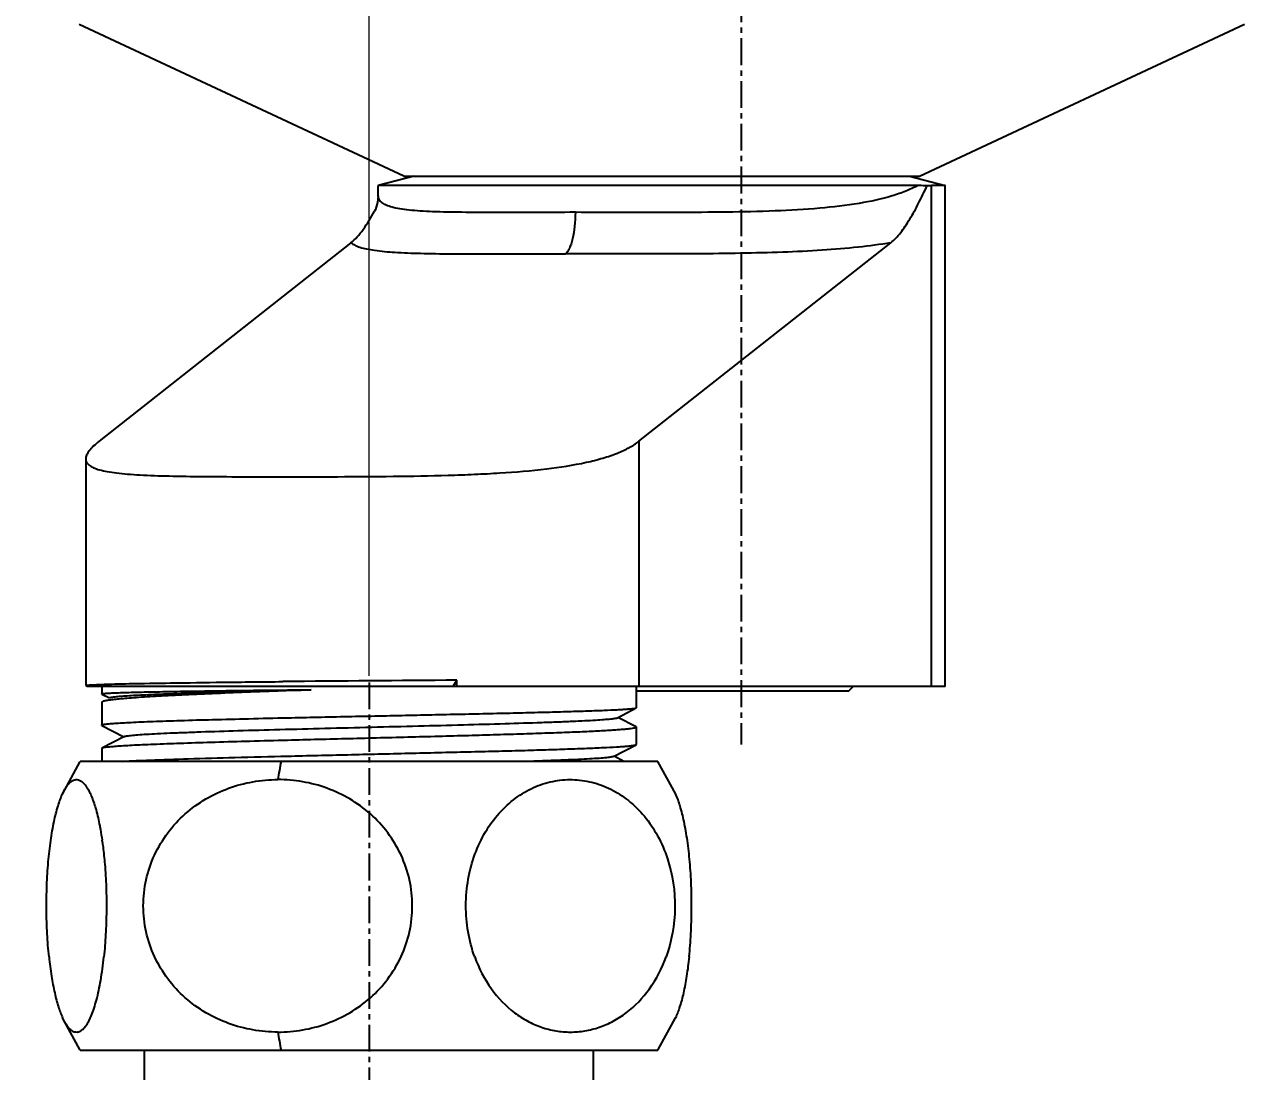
# Model space of a CAD drawing. Header units: millimetres. Extents: x 1091 to 2122, y 843 to 1569.
# Drawn here: x 1779.4 to 1836.4, y 1174.2 to 1223.1 of the extents above; entities that cross this region are included whole.
import ezdxf

# ---------------------------------------------------------------- set-up
doc = ezdxf.new("R2010")
doc.units = ezdxf.units.MM
doc.linetypes.add('CENTER', pattern=[2, 1.25, -0.25, 0.25, -0.25])
doc.layers.add('\\M+5B1EA\\M+5D7A2', color=1, linetype='Continuous')
doc.styles.add('Daelim Dimension', font='\x7f\x7f\x7f\x7f.TTF')
doc.dimstyles.new('DEFAULT', dxfattribs={"dimscale": 2, "dimtxt": 2, "dimasz": 2, "dimexe": 0, "dimexo": 2, "dimgap": 1, "dimtad": 1, "dimdec": 1, "dimzin": 9, "dimdsep": 46, "dimtxsty": 'Daelim Dimension', "dimcen": 0.5, "dimclrd": 252, "dimclre": 252, "dimclrt": 3, "dimadec": 1, "dimazin": 0, "dimtfac": 1, "dimtdec": 1, "dimtix": 1, "dimtmove": 0, "dimatfit": 3, "dimfxl": 0, "dimtolj": 1, "dimtzin": 1, "dimlwd": 9, "dimlwe": 9, "dimarcsym": 0})

# ---------------------------------------------------------------- blocks, each defined once
blk = doc.blocks.new('*D9')
at = {"layer": '\\M+5B1EA\\M+5D7A2', "color": 5, "lineweight": 9}
for p, q in [((1675.487, 1192.375), (1675.487, 1237.84)), ((1679.487, 1237.84), (1791.485, 1237.84)), ((1795.485, 1192.685), (1795.485, 1237.84))]:
    blk.add_line(p, q, dxfattribs=at)
at = {"layer": '\\M+5B1EA\\M+5D7A2', "color": 5}
for points in [[(1679.487, 1238.507), (1679.487, 1237.174), (1675.487, 1237.84)], [(1791.485, 1238.507), (1791.485, 1237.174), (1795.485, 1237.84)]]:
    blk.add_solid(points, dxfattribs=at)
at = {"layer": 'Defpoints', "color": 0}
for p in [(1795.485, 1237.84), (1795.485, 1188.685), (1675.487, 1188.375)]:
    blk.add_point(p, dxfattribs=at)
at = {"layer": '\\M+5B1EA\\M+5D7A2', "color": 7, "insert": (1735.486, 1248.516), "char_height": 16, "attachment_point": 5, "style": 'Daelim Dimension'}
blk.add_mtext('\\A1;120', dxfattribs=at)

msp = doc.modelspace()

# ---------------------------------------------------------------- linework, layer by layer
at = {"color": 1, "linetype": 'CENTER'}
for p, q in [((1812.889, 1250.475), (1812.889, 1189.475)), ((1795.483, 1192.375), (1795.483, 1171.375))]:
    msp.add_line(p, q, dxfattribs=at)
at = {"color": 7, "linetype": 'Continuous'}
for p, q in [((1797.108, 1216.035), (1781.931, 1223.118)), ((1821.227, 1216.035), (1836.422, 1223.126)), ((1797.588, 1216.035), (1795.918, 1215.588)), ((1797.108, 1216.035), (1821.227, 1216.035)), ((1820.747, 1216.035), (1822.418, 1215.588)), ((1795.918, 1215.119), (1795.918, 1215.588)), ((1821.13, 1215.588), (1795.918, 1215.588)), ((1822.418, 1215.588), (1821.787, 1215.588)), ((1821.787, 1192.185), (1821.787, 1215.586)), ((1822.418, 1192.185), (1822.418, 1215.588)), ((1795.918, 1215.113), (1795.918, 1215.113)), ((1794.64, 1212.919), (1782.865, 1203.643)), ((1808.105, 1203.643), (1819.88, 1212.919)), ((1808.105, 1203.643), (1808.105, 1192.185)), ((1782.235, 1202.817), (1782.235, 1192.227)), ((1799.419, 1192.185), (1799.593, 1192.477)), ((1799.593, 1192.185), (1799.593, 1192.477)), ((1782.239, 1192.223), (1782.235, 1192.227)), ((1782.239, 1192.223), (1782.312, 1192.185)), ((1822.417, 1192.185), (1782.309, 1192.185)), ((1782.985, 1192.185), (1782.985, 1191.836)), ((1782.99, 1191.832), (1782.985, 1191.836)), ((1782.99, 1191.832), (1783.343, 1191.648)), ((1792.779, 1192.031), (1791.676, 1191.99)), ((1807.985, 1191.193), (1807.985, 1192.185)), ((1807.985, 1191.985), (1817.918, 1191.985)), ((1817.918, 1191.985), (1818.118, 1192.185)), ((1782.985, 1191.449), (1782.985, 1190.378)), ((1807.097, 1190.726), (1807.978, 1191.185)), ((1807.967, 1190.3), (1807.123, 1190.74)), ((1807.978, 1191.185), (1807.985, 1191.193)), ((1782.997, 1190.365), (1782.985, 1190.378)), ((1782.997, 1190.365), (1784.02, 1189.832)), ((1807.967, 1190.3), (1807.985, 1190.281)), ((1807.985, 1189.476), (1807.985, 1190.281)), ((1784.046, 1189.846), (1782.997, 1189.299)), ((1782.997, 1189.299), (1782.985, 1189.286)), ((1782.985, 1189.286), (1782.985, 1188.685)), ((1806.914, 1188.912), (1807.972, 1189.464)), ((1807.972, 1189.463), (1807.985, 1189.477)), ((1781.147, 1187.152), (1781.985, 1188.685)), ((1808.985, 1188.685), (1781.985, 1188.685)), ((1807.405, 1188.685), (1806.942, 1188.927)), ((1809.824, 1187.152), (1808.985, 1188.685)), ((1782.892, 1185.669), (1782.895, 1185.658)), ((1783.01, 1184.957), (1783.012, 1184.944)), ((1781.985, 1175.185), (1781.155, 1176.7)), ((1808.985, 1175.185), (1809.816, 1176.7)), ((1781.985, 1175.185), (1808.985, 1175.185)), ((1784.985, 1173.503), (1784.985, 1175.185)), ((1805.985, 1173.503), (1805.985, 1175.185))]:
    msp.add_line(p, q, dxfattribs=at)
msp.add_lwpolyline([(1795.918, 1215.112), (1795.886, 1214.796), (1795.783, 1214.476), (1795.746, 1214.403)], dxfattribs=at)
for centre, radius, start, end in [((1816.035, -1367.284), 2559.814, 90.368017, 90.550334), ((1818.149, 1183.455), 27.284, 168.9472, 170.765), ((1767.15, 1182.726), 16.017, 8.0088, 8.2001), ((1818.703, 1180.515), 27.847, 189.2533, 191.0343)]:
    msp.add_arc(centre, radius, start, end, dxfattribs=at)
for points, knots in [([(1821.13, 1215.588), (1820.953, 1215.491), (1820.564, 1215.313), (1819.661, 1215.004), (1818.315, 1214.718), (1816.482, 1214.508), (1814.413, 1214.392), (1812.173, 1214.343), (1809.06, 1214.331), (1806.701, 1214.341), (1805.13, 1214.341)], [0, 0, 0, 0, 0.037401, 0.079364, 0.177078, 0.292152, 0.421735, 0.561905, 0.708175, 1, 1, 1, 1]), ([(1819.88, 1212.919), (1820.05, 1213.053), (1820.369, 1213.407), (1820.788, 1214.037), (1821.193, 1214.778), (1821.45, 1215.309), (1821.578, 1215.586)], [0, 0, 0, 0, 0.203906, 0.4443, 0.712453, 1, 1, 1, 1]), ([(1821.577, 1215.583), (1821.541, 1215.584), (1821.393, 1215.587), (1821.245, 1215.588), (1821.132, 1215.588)], [0, 0, 0, 0, 0.2399, 1, 1, 1, 1]), ([(1821.787, 1215.586), (1821.753, 1215.586), (1821.683, 1215.585), (1821.613, 1215.588), (1821.578, 1215.586)], [0, 0, 0, 0, 0.499999, 1, 1, 1, 1]), ([(1805.13, 1214.341), (1804.485, 1214.341), (1803.244, 1214.339), (1801.472, 1214.335), (1799.892, 1214.337), (1798.713, 1214.357), (1797.896, 1214.397), (1797.385, 1214.439), (1796.947, 1214.495), (1796.585, 1214.569), (1796.298, 1214.663), (1796.085, 1214.78), (1795.947, 1214.931), (1795.918, 1215.055), (1795.918, 1215.113)], [0, 0, 0, 0, 0.204207, 0.392715, 0.560821, 0.704364, 0.765819, 0.81994, 0.866494, 0.905424, 0.936927, 0.961743, 0.981642, 1, 1, 1, 1]), ([(1794.64, 1212.919), (1794.744, 1213.001), (1794.946, 1213.199), (1795.33, 1213.687), (1795.582, 1214.107), (1795.746, 1214.403)], [0, 0, 0, 0, 0.213264, 0.453446, 1, 1, 1, 1]), ([(1805.13, 1214.341), (1805.13, 1214.123), (1805.11, 1213.707), (1805.032, 1213.211), (1804.937, 1212.87), (1804.859, 1212.667), (1804.771, 1212.509), (1804.7, 1212.426), (1804.663, 1212.397)], [0, 0, 0, 0, 0.321564, 0.611108, 0.735293, 0.842139, 0.930294, 1, 1, 1, 1]), ([(1794.64, 1212.919), (1794.692, 1212.874), (1794.826, 1212.793), (1795.071, 1212.701), (1795.382, 1212.624), (1795.926, 1212.534), (1796.769, 1212.464), (1797.961, 1212.419), (1799.379, 1212.4), (1800.995, 1212.395), (1802.779, 1212.396), (1804.02, 1212.397), (1804.663, 1212.397)], [0, 0, 0, 0, 0.020347, 0.046006, 0.077617, 0.115443, 0.2099, 0.328671, 0.46992, 0.631077, 0.808997, 1, 1, 1, 1]), ([(1819.88, 1212.919), (1819.378, 1212.834), (1818.311, 1212.693), (1816.625, 1212.555), (1814.79, 1212.469), (1812.15, 1212.405), (1808.761, 1212.393), (1806.026, 1212.397), (1804.663, 1212.397)], [0, 0, 0, 0, 0.10018, 0.211744, 0.332943, 0.46166, 0.731632, 1, 1, 1, 1]), ([(1782.865, 1203.643), (1782.771, 1203.568), (1782.604, 1203.427), (1782.402, 1203.212), (1782.272, 1203.014), (1782.235, 1202.877), (1782.235, 1202.817)], [0, 0, 0, 0, 0.338227, 0.613528, 0.829861, 1, 1, 1, 1]), ([(1791.448, 1201.985), (1792.299, 1201.985), (1794.022, 1201.987), (1796.6, 1202.002), (1798.739, 1202.038), (1800.403, 1202.097), (1801.94, 1202.176), (1803.686, 1202.321), (1805.295, 1202.566), (1806.395, 1202.84), (1807.072, 1203.067), (1807.639, 1203.325), (1807.965, 1203.533), (1808.105, 1203.643)], [0, 0, 0, 0, 0.151166, 0.305732, 0.457708, 0.530871, 0.601204, 0.730771, 0.841896, 0.889577, 0.931742, 0.968454, 1, 1, 1, 1]), ([(1782.235, 1202.817), (1782.235, 1202.763), (1782.266, 1202.646), (1782.405, 1202.504), (1782.617, 1202.392), (1782.903, 1202.297), (1783.265, 1202.22), (1783.703, 1202.157), (1784.213, 1202.107), (1785.031, 1202.053), (1786.21, 1202.015), (1787.79, 1201.994), (1789.562, 1201.986), (1790.802, 1201.985), (1791.448, 1201.985)], [0, 0, 0, 0, 0.01708, 0.036367, 0.061041, 0.092618, 0.1317, 0.178421, 0.232705, 0.294315, 0.438157, 0.606576, 0.795423, 1, 1, 1, 1]), ([(1782.941, 1192.28), (1783.383, 1192.296), (1784.47, 1192.324), (1786.369, 1192.353), (1788.763, 1192.386), (1790.511, 1192.403), (1791.448, 1192.412)], [0, 0, 0, 0, 0.155959, 0.383356, 0.669867, 1, 1, 1, 1]), ([(1782.235, 1192.227), (1782.235, 1192.229), (1782.242, 1192.233), (1782.254, 1192.236), (1782.276, 1192.24), (1782.293, 1192.242), (1782.303, 1192.244)], [0, 0, 0, 0, 0.084925, 0.273771, 0.578094, 1, 1, 1, 1]), ([(1782.303, 1192.244), (1782.381, 1192.253), (1782.594, 1192.265), (1782.807, 1192.274), (1782.941, 1192.28)], [0, 0, 0, 0, 0.369956, 1, 1, 1, 1]), ([(1782.985, 1191.836), (1782.985, 1191.84), (1783.003, 1191.846), (1783.029, 1191.851), (1783.08, 1191.857), (1783.146, 1191.863), (1783.234, 1191.869), (1783.339, 1191.875), (1783.464, 1191.881), (1783.668, 1191.89), (1783.967, 1191.901), (1784.38, 1191.914), (1784.862, 1191.926), (1785.41, 1191.937), (1786.02, 1191.948), (1786.948, 1191.963), (1788.233, 1191.982), (1789.901, 1192.004), (1791.069, 1192.015), (1791.676, 1192.021)], [0, 0, 0, 0, 0.00135, 0.004781, 0.010402, 0.018224, 0.028241, 0.040445, 0.054818, 0.071335, 0.110698, 0.158304, 0.213845, 0.276985, 0.347329, 0.42445, 0.597042, 0.790505, 1, 1, 1, 1]), ([(1791.676, 1191.99), (1791.098, 1191.967), (1789.984, 1191.924), (1788.386, 1191.859), (1786.948, 1191.794), (1785.7, 1191.731), (1784.793, 1191.677), (1784.184, 1191.632), (1783.82, 1191.601), (1783.521, 1191.57), (1783.289, 1191.541), (1783.126, 1191.511), (1783.039, 1191.489), (1783.01, 1191.474)], [0, 0, 0, 0, 0.199669, 0.385106, 0.552101, 0.69697, 0.81647, 0.865861, 0.907972, 0.942569, 0.969489, 0.988619, 1, 1, 1, 1]), ([(1783.368, 1191.661), (1783.378, 1191.666), (1783.407, 1191.675), (1783.49, 1191.692), (1783.644, 1191.711), (1783.887, 1191.734), (1784.207, 1191.756), (1784.601, 1191.78), (1785.067, 1191.803), (1785.601, 1191.826), (1786.439, 1191.857), (1787.628, 1191.896), (1789.202, 1191.943), (1790.942, 1191.987), (1792.153, 1192.017), (1792.778, 1192.031)], [0, 0, 0, 0, 0.003674, 0.00939, 0.027056, 0.053026, 0.087156, 0.129175, 0.178781, 0.235631, 0.299367, 0.445844, 0.61444, 0.800762, 1, 1, 1, 1]), ([(1791.676, 1192.021), (1791.767, 1192.022), (1792.135, 1192.026), (1792.502, 1192.029), (1792.779, 1192.031)], [0, 0, 0, 0, 0.247618, 1, 1, 1, 1]), ([(1783.01, 1191.474), (1783.006, 1191.472), (1782.996, 1191.467), (1782.985, 1191.456), (1782.985, 1191.448)], [0, 0, 0, 0, 0.346917, 1, 1, 1, 1]), ([(1782.985, 1190.377), (1782.985, 1190.382), (1783.001, 1190.393), (1783.029, 1190.402), (1783.079, 1190.413), (1783.146, 1190.424), (1783.234, 1190.435), (1783.387, 1190.451), (1783.626, 1190.469), (1783.967, 1190.49), (1784.38, 1190.511), (1784.862, 1190.532), (1785.41, 1190.554), (1786.02, 1190.576), (1786.948, 1190.606), (1788.233, 1190.641), (1789.901, 1190.682), (1791.069, 1190.709), (1791.676, 1190.722)], [0, 0, 0, 0, 0.001713, 0.005302, 0.01102, 0.018909, 0.028972, 0.041205, 0.072124, 0.111489, 0.159077, 0.214588, 0.277687, 0.347979, 0.425032, 0.597459, 0.790721, 1, 1, 1, 1]), ([(1784.046, 1189.845), (1784.058, 1189.852), (1784.094, 1189.862), (1784.159, 1189.875), (1784.251, 1189.888), (1784.423, 1189.908), (1784.702, 1189.932), (1785.11, 1189.959), (1785.614, 1189.986), (1786.209, 1190.013), (1786.889, 1190.04), (1787.947, 1190.078), (1789.429, 1190.125), (1791.362, 1190.179), (1793.446, 1190.232), (1795.607, 1190.288), (1797.765, 1190.341), (1799.843, 1190.394), (1801.765, 1190.449), (1803.238, 1190.495), (1804.287, 1190.532), (1804.96, 1190.56), (1805.549, 1190.587), (1806.047, 1190.614), (1806.451, 1190.641), (1806.726, 1190.663), (1806.896, 1190.683), (1806.986, 1190.696), (1807.051, 1190.709), (1807.086, 1190.719), (1807.098, 1190.725)], [0, 0, 0, 0, 0.001802, 0.004699, 0.008703, 0.013809, 0.027291, 0.045052, 0.066978, 0.092867, 0.122459, 0.155463, 0.23048, 0.315292, 0.406762, 0.50155, 0.596236, 0.687388, 0.77175, 0.84622, 0.878907, 0.908192, 0.933811, 0.955515, 0.973098, 0.986401, 0.991427, 0.995366, 0.998218, 1, 1, 1, 1]), ([(1791.676, 1190.722), (1792.617, 1190.744), (1794.516, 1190.784), (1797.341, 1190.841), (1799.659, 1190.892), (1801.426, 1190.93), (1802.645, 1190.958), (1803.769, 1190.987), (1804.783, 1191.016), (1805.673, 1191.044), (1806.428, 1191.071), (1806.968, 1191.094), (1807.324, 1191.114), (1807.533, 1191.128), (1807.702, 1191.142), (1807.831, 1191.155), (1807.918, 1191.168), (1807.963, 1191.177), (1807.978, 1191.185)], [0, 0, 0, 0, 0.173104, 0.349396, 0.519562, 0.599503, 0.674586, 0.743814, 0.806262, 0.861106, 0.907617, 0.94518, 0.96045, 0.973308, 0.983714, 0.99164, 0.997063, 1, 1, 1, 1]), ([(1807.985, 1190.281), (1807.985, 1190.271), (1807.949, 1190.252), (1807.888, 1190.237), (1807.777, 1190.217), (1807.628, 1190.199), (1807.436, 1190.18), (1807.203, 1190.161), (1806.929, 1190.141), (1806.487, 1190.114), (1805.841, 1190.079), (1804.96, 1190.041), (1803.949, 1190.004), (1802.821, 1189.967), (1801.592, 1189.928), (1800.279, 1189.889), (1798.9, 1189.852), (1797.473, 1189.816), (1796.019, 1189.779), (1794.084, 1189.729), (1792.635, 1189.692), (1791.676, 1189.668)], [0, 0, 0, 0, 0.001818, 0.005963, 0.012657, 0.02192, 0.033731, 0.048064, 0.064868, 0.084087, 0.129508, 0.183701, 0.245928, 0.315335, 0.390963, 0.47177, 0.556641, 0.64441, 0.733865, 0.823766, 1, 1, 1, 1]), ([(1791.676, 1189.668), (1791.089, 1189.653), (1789.958, 1189.623), (1788.339, 1189.576), (1786.885, 1189.529), (1785.792, 1189.491), (1785.025, 1189.459), (1784.538, 1189.437), (1784.115, 1189.414), (1783.758, 1189.391), (1783.468, 1189.369), (1783.248, 1189.347), (1783.108, 1189.328), (1783.033, 1189.312), (1783.007, 1189.304), (1782.997, 1189.299)], [0, 0, 0, 0, 0.202642, 0.390504, 0.559202, 0.704873, 0.767998, 0.824148, 0.873014, 0.914304, 0.947795, 0.973295, 0.990688, 0.996341, 1, 1, 1, 1]), ([(1791.676, 1188.932), (1792.612, 1188.954), (1794.5, 1188.998), (1797.309, 1189.066), (1799.615, 1189.121), (1801.375, 1189.162), (1802.591, 1189.194), (1803.713, 1189.229), (1804.727, 1189.263), (1805.62, 1189.296), (1806.38, 1189.327), (1806.926, 1189.354), (1807.288, 1189.376), (1807.502, 1189.393), (1807.677, 1189.409), (1807.812, 1189.426), (1807.906, 1189.442), (1807.956, 1189.455), (1807.972, 1189.463)], [0, 0, 0, 0, 0.172109, 0.34742, 0.516781, 0.596432, 0.671325, 0.740475, 0.802971, 0.857995, 0.904827, 0.942854, 0.958411, 0.971594, 0.982364, 0.990695, 0.996566, 1, 1, 1, 1]), ([(1783.943, 1188.685), (1784.376, 1188.712), (1785.404, 1188.754), (1787.158, 1188.812), (1789.302, 1188.878), (1790.852, 1188.914), (1791.676, 1188.932)], [0, 0, 0, 0, 0.168489, 0.398891, 0.680438, 1, 1, 1, 1]), ([(1806.92, 1188.915), (1806.906, 1188.908), (1806.869, 1188.897), (1806.798, 1188.883), (1806.7, 1188.869), (1806.514, 1188.847), (1806.214, 1188.823), (1805.776, 1188.797), (1805.235, 1188.77), (1804.6, 1188.742), (1803.874, 1188.714), (1803.362, 1188.695), (1803.092, 1188.685)], [0, 0, 0, 0, 0.011655, 0.030353, 0.056196, 0.08919, 0.17643, 0.291347, 0.43272, 0.599085, 0.788788, 1, 1, 1, 1]), ([(1781.155, 1187.169), (1781.188, 1187.242), (1781.255, 1187.374), (1781.366, 1187.548), (1781.48, 1187.682), (1781.597, 1187.777), (1781.719, 1187.83), (1781.844, 1187.839), (1781.967, 1187.802), (1782.086, 1187.722), (1782.201, 1187.603), (1782.313, 1187.444), (1782.422, 1187.245), (1782.572, 1186.904), (1782.741, 1186.376), (1782.844, 1185.921), (1782.892, 1185.669)], [0, 0, 0, 0, 0.068073, 0.126518, 0.17605, 0.217889, 0.254071, 0.287677, 0.32248, 0.361913, 0.408391, 0.463403, 0.52782, 0.602134, 0.781113, 1, 1, 1, 1]), ([(1791.219, 1176.037), (1790.829, 1176.037), (1790.046, 1176.104), (1788.906, 1176.408), (1787.832, 1176.912), (1786.863, 1177.614), (1786.043, 1178.501), (1785.415, 1179.546), (1785.02, 1180.709), (1784.885, 1181.935), (1785.02, 1183.162), (1785.415, 1184.325), (1786.043, 1185.37), (1786.863, 1186.256), (1787.832, 1186.958), (1788.906, 1187.463), (1790.046, 1187.766), (1790.829, 1187.833), (1791.219, 1187.833)], [0, 0, 0, 0, 0.061143, 0.12245, 0.184084, 0.24619, 0.30887, 0.372147, 0.435929, 0.500001, 0.564072, 0.627852, 0.69113, 0.75381, 0.815916, 0.87755, 0.938857, 1, 1, 1, 1]), ([(1791.219, 1176.037), (1791.609, 1176.037), (1792.391, 1176.104), (1793.531, 1176.407), (1794.605, 1176.912), (1795.574, 1177.614), (1796.394, 1178.501), (1797.024, 1179.545), (1797.417, 1180.709), (1797.554, 1181.936), (1797.417, 1183.162), (1797.023, 1184.326), (1796.394, 1185.37), (1795.574, 1186.257), (1794.605, 1186.958), (1793.532, 1187.463), (1792.392, 1187.766), (1791.609, 1187.833), (1791.219, 1187.833)], [0, 0, 0, 0, 0.061131, 0.122422, 0.184048, 0.246156, 0.308849, 0.37214, 0.435936, 0.500022, 0.564103, 0.627891, 0.691167, 0.753845, 0.815947, 0.877569, 0.938862, 1, 1, 1, 1]), ([(1800.425, 1179.551), (1800.288, 1179.929), (1800.08, 1180.722), (1799.977, 1181.95), (1800.085, 1183.177), (1800.396, 1184.342), (1800.889, 1185.389), (1801.535, 1186.279), (1802.3, 1186.983), (1803.152, 1187.487), (1804.057, 1187.782), (1804.988, 1187.868), (1805.916, 1187.742), (1806.814, 1187.407), (1807.652, 1186.865), (1808.397, 1186.124), (1809.017, 1185.203), (1809.317, 1184.502), (1809.439, 1184.133)], [0, 0, 0, 0, 0.07036, 0.14237, 0.214363, 0.284657, 0.351973, 0.415638, 0.475644, 0.532533, 0.58722, 0.640818, 0.694533, 0.749555, 0.806976, 0.867651, 0.932038, 1, 1, 1, 1]), ([(1780.521, 1179.551), (1780.484, 1179.907), (1780.428, 1180.641), (1780.395, 1181.755), (1780.412, 1182.877), (1780.478, 1183.959), (1780.589, 1184.954), (1780.738, 1185.829), (1780.919, 1186.558), (1781.071, 1186.986), (1781.155, 1187.169)], [0, 0, 0, 0, 0.139489, 0.286203, 0.433956, 0.57637, 0.707784, 0.823826, 0.921657, 1, 1, 1, 1]), ([(1810.45, 1179.551), (1810.487, 1179.907), (1810.543, 1180.641), (1810.576, 1181.755), (1810.559, 1182.877), (1810.493, 1183.959), (1810.382, 1184.954), (1810.232, 1185.829), (1810.052, 1186.558), (1809.9, 1186.986), (1809.816, 1187.169)], [0, 0, 0, 0, 0.139489, 0.286203, 0.433956, 0.57637, 0.707784, 0.823826, 0.921657, 1, 1, 1, 1]), ([(1782.895, 1185.658), (1782.905, 1185.607), (1782.945, 1185.391), (1782.979, 1185.175), (1783.003, 1185.01)], [0, 0, 0, 0, 0.240334, 1, 1, 1, 1]), ([(1783.012, 1184.944), (1783.024, 1184.859), (1783.071, 1184.506), (1783.107, 1184.151), (1783.129, 1183.881)], [0, 0, 0, 0, 0.239996, 1, 1, 1, 1]), ([(1783.129, 1183.881), (1783.158, 1183.523), (1783.2, 1182.795), (1783.213, 1181.699), (1783.179, 1180.612), (1783.124, 1179.898), (1783.088, 1179.551)], [0, 0, 0, 0, 0.248095, 0.504428, 0.758458, 1, 1, 1, 1]), ([(1809.439, 1184.133), (1809.682, 1183.396), (1809.913, 1181.833), (1809.638, 1180.277), (1809.375, 1179.551)], [0, 0, 0, 0, 0.500926, 1, 1, 1, 1]), ([(1780.521, 1179.551), (1780.552, 1179.25), (1780.624, 1178.685), (1780.769, 1177.901), (1780.94, 1177.246), (1781.081, 1176.86), (1781.158, 1176.693)], [0, 0, 0, 0, 0.30894, 0.581572, 0.812653, 1, 1, 1, 1]), ([(1781.158, 1176.693), (1781.197, 1176.609), (1781.275, 1176.458), (1781.407, 1176.266), (1781.544, 1176.129), (1781.687, 1176.047), (1781.838, 1176.028), (1781.986, 1176.076), (1782.126, 1176.182), (1782.26, 1176.343), (1782.391, 1176.56), (1782.516, 1176.832), (1782.635, 1177.161), (1782.794, 1177.701), (1782.96, 1178.503), (1783.05, 1179.182), (1783.088, 1179.551)], [0, 0, 0, 0, 0.057023, 0.104444, 0.143319, 0.175548, 0.204352, 0.234165, 0.269008, 0.311458, 0.362971, 0.42439, 0.496073, 0.577997, 0.7714, 1, 1, 1, 1]), ([(1800.425, 1179.551), (1800.617, 1179.021), (1801.118, 1178.047), (1802.047, 1177.074), (1802.887, 1176.532), (1803.54, 1176.247), (1804.214, 1176.075), (1804.9, 1176.018), (1805.585, 1176.075), (1806.259, 1176.247), (1806.912, 1176.532), (1807.753, 1177.074), (1808.681, 1178.047), (1809.183, 1179.021), (1809.375, 1179.551)], [0, 0, 0, 0, 0.139635, 0.267804, 0.328181, 0.386578, 0.44362, 0.499968, 0.556315, 0.613363, 0.671765, 0.732151, 0.860358, 1, 1, 1, 1]), ([(1810.45, 1179.551), (1810.418, 1179.25), (1810.346, 1178.685), (1810.201, 1177.901), (1810.03, 1177.246), (1809.889, 1176.86), (1809.812, 1176.693)], [0, 0, 0, 0, 0.30894, 0.581572, 0.812653, 1, 1, 1, 1])]:
    msp.add_open_spline(points, degree=3, knots=knots, dxfattribs=at)

# ---------------------------------------------------------------- dimensions: what is measured, and where the dimension line sits
at = {"layer": '\\M+5B1EA\\M+5D7A2', "color": 5}
dim = msp.add_linear_dim(base=(1795.485, 1237.84), p1=(1675.487, 1188.375), p2=(1795.485, 1188.685), dimstyle='DEFAULT', override={"dimtxt": 8, "dimclrd": 5, "dimclre": 5, "dimclrt": 7}, dxfattribs=at)
dim.commit()
dim.dimension.update_dxf_attribs({"geometry": '*D9', "text_midpoint": (1735.486, 1248.516)})

doc.saveas('drawing.dxf')
